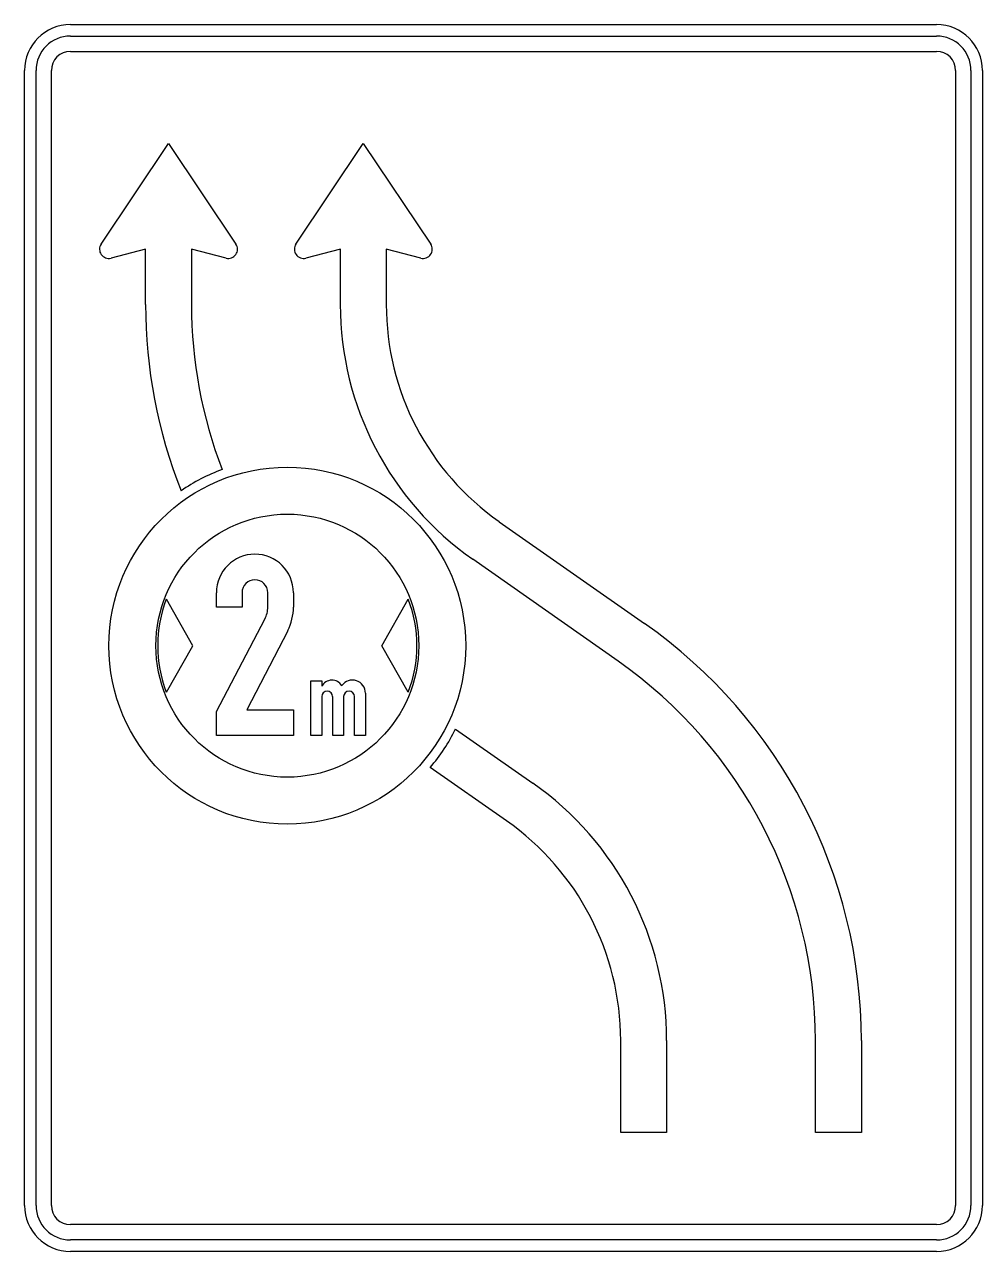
# Model space of a CAD drawing. Extents: x 0 to 1250, y 0 to 1600.
import ezdxf

# ---------------------------------------------------------------- set-up
doc = ezdxf.new("R2010")
doc.units = 0
doc.header["$LTSCALE"] = 25
doc.linetypes.add('AUSGEZOGEN', pattern=[0])
doc.layers.get('0').update_dxf_attribs({"linetype": 'AUSGEZOGEN'})

msp = doc.modelspace()

# ---------------------------------------------------------------- linework, layer by layer
for p, q in [((60, 1600), (1190, 1600)), ((60, 1585), (1190, 1585)), ((60, 1565), (1190, 1565)), ((0, 60), (0, 1540)), ((15, 60), (15, 1540)), ((35, 60), (35, 1540)), ((1215, 1540), (1215, 60)), ((1235, 1540), (1235, 60)), ((1250, 1540), (1250, 60)), ((100, 1313.7), (187.9, 1445)), ((187.9, 1445), (275.9, 1313.7)), ((354.1, 1313.7), (442.1, 1445)), ((442.1, 1445), (530, 1313.7)), ((157.9, 1307), (112.9, 1295.4)), ((157.9, 1235), (157.9, 1307)), ((262.9, 1295.4), (217.9, 1307)), ((217.9, 1307), (217.9, 1235)), ((412.1, 1307), (367.1, 1295.4)), ((412.1, 1235), (412.1, 1307)), ((517.1, 1295.4), (472.1, 1307)), ((472.1, 1307), (472.1, 1235)), ((257.9, 1019.8), (257.9, 1019.8)), ((204.3, 992), (204.3, 992)), ((619.5, 951.7), (809.1, 818.9)), ((774.6, 769.7), (585, 902.6)), ((219.5, 790), (185.1, 850.6)), ((250.4, 840.3), (250.4, 859.1)), ((283.9, 859.1), (283.9, 840.3)), ((317.4, 840.3), (317.4, 859.1)), ((350.9, 859.1), (350.9, 840.3)), ((466.4, 790), (500.8, 850.6)), ((283.9, 840.3), (250.4, 840.3)), ((250.4, 704.2), (313.5, 824.7)), ((343.4, 809.5), (290.2, 706.3)), ((185.1, 729.4), (219.5, 790)), ((500.8, 729.4), (466.4, 790)), ((373.5, 672.8), (373.5, 744.1)), ((373.5, 744.1), (387.8, 744.1)), ((387.8, 744.1), (387.8, 737)), ((414.1, 737.8), (414.1, 737.8)), ((387.8, 723.6), (387.8, 672.8)), ((402.1, 672.8), (402.1, 723.6)), ((416.4, 723.6), (416.4, 672.8)), ((430.6, 672.8), (430.6, 723.6)), ((444.9, 728.1), (444.9, 672.8)), ((250.4, 672.8), (250.4, 704.2)), ((290.2, 706.3), (350.9, 706.3)), ((350.9, 706.3), (350.9, 672.8)), ((350.9, 672.8), (250.4, 672.8)), ((387.8, 672.8), (373.5, 672.8)), ((416.4, 672.8), (402.1, 672.8)), ((444.9, 672.8), (430.6, 672.8)), ((562.5, 681.3), (663.2, 610.8)), ((628.8, 561.6), (529.5, 631.2)), ((777.9, 155), (777.9, 275)), ((837.9, 275), (837.9, 155)), ((1032.1, 155), (1032.1, 275)), ((1092.1, 275), (1092.1, 155)), ((837.9, 155), (777.9, 155)), ((1092.1, 155), (1032.1, 155)), ((1190, 35), (60, 35)), ((1190, 15), (60, 15)), ((1190, 0), (60, 0))]:
    msp.add_line(p, q)
for radius in [232.8, 171.5]:
    msp.add_circle((342.9, 790), radius)
for centre, radius, start, end in [((60, 1540), 60, 90, 180), ((1190, 1540), 60, 0, 90), ((60, 1540), 45, 90, 180), ((1190, 1540), 45, 0, 90), ((60, 1540), 25, 90, 180), ((1190, 1540), 25, 0, 90), ((109.9, 1307), 12, 146.195, 284.4775), ((265.9, 1307), 12, 255.5225, 393.805), ((364.1, 1307), 12, 146.195, 284.4775), ((520.1, 1307), 12, 255.5225, 393.805), ((817.9, 1235), 660, 180, 201.6034), ((817.9, 1235), 600, 180, 201.0225), ((817.9, 1235), 405.9, 180, 234.98), ((817.9, 1235), 345.9, 180, 234.98), ((342.9, 790), 245, 110.3161, 124.4627), ((300.6, 859.1), 50.2, 0, 180), ((300.6, 859.1), 16.8, 0, 180), ((342.9, 790), 169.1, 159, 201), ((342.9, 790), 169.1, 339, 381), ((283.9, 840.3), 33.5, 332.3427, 360), ((283.9, 840.3), 67, 332.7201, 360), ((427.9, 275), 664.1, 0, 54.98), ((427.9, 275), 604.1, 0, 54.98), ((401.2, 729.8), 15.2, 31.7092, 151.9275), ((427.9, 728.1), 17, 0, 144.8623), ((394.9, 723.6), 7.14, 0, 180), ((423.5, 723.6), 7.14, 0, 180), ((342.9, 790), 245, 319.5975, 333.6703), ((427.9, 275), 410, 0, 54.98), ((427.9, 275), 350, 0, 54.98), ((60, 60), 60, 180, 270), ((60, 60), 45, 180, 270), ((60, 60), 25, 180, 270), ((1190, 60), 60, 270, 360), ((1190, 60), 45, 270, 360), ((1190, 60), 25, 270, 360)]:
    msp.add_arc(centre, radius, start, end)

doc.saveas('drawing.dxf')
